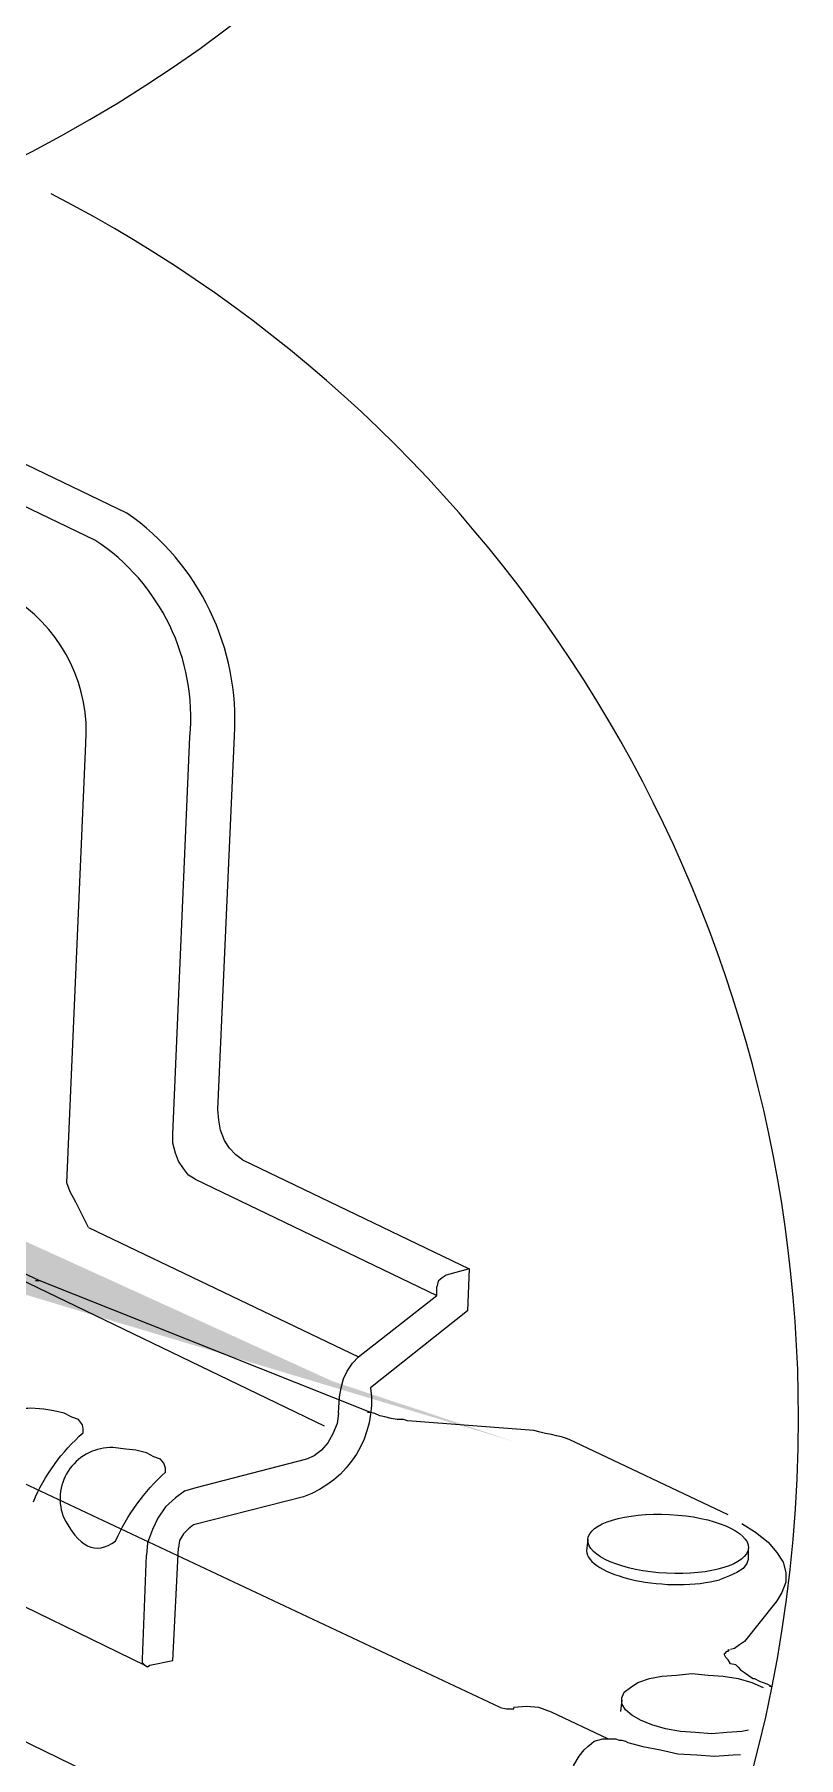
# Model space of a CAD drawing. Header units: metres. Extents: x -8.4 to 7.9, y -3.9 to 2.
# Drawn here: x 5.5631 to 5.6217, y -1.3219 to -1.1898 of the extents above; entities that cross this region are included whole.
import ezdxf

# ---------------------------------------------------------------- set-up
doc = ezdxf.new("R2010")
doc.units = ezdxf.units.M
doc.header["$MEASUREMENT"] = 0
doc.layers.add('PDF13_Geometry_Num_Penna__1', color=255, linetype='Continuous', lineweight=18)
doc.layers.add('PDF13_Geometry_Num_Penna__7', color=7, linetype='Continuous', lineweight=18)

msp = doc.modelspace()

# ---------------------------------------------------------------- hatches: boundary and pattern name
at = {"layer": 'PDF13_Geometry_Num_Penna__1', "linetype": 'Continuous', "lineweight": 18}
msp.add_hatch(color=255, dxfattribs=at).paths.add_polyline_path([(5.599971719439607, -1.297730894732273), (5.58599805341365, -1.293093359188755), (5.500546174174242, -1.254159803724981), (5.475723296062696, -1.260365523252868)])

# ---------------------------------------------------------------- linework, layer by layer
at = {"layer": 'PDF13_Geometry_Num_Penna__7', "color": 7, "linetype": 'Continuous', "lineweight": 18, "flags": 128}
for points in [[(5.421565250519335, -1.054913465303034, 0.1249675760140055), (5.40891850940323, -1.105049185942897, 0.985442802613673), (5.619948269565004, -1.108137751439736)], [(5.41873954084038, -1.336668917956685, 0.8189561920734897), (5.62168423171719, -1.295868351505721, 0.281082859883602), (5.564406408721747, -1.202059757657405)], [(5.579083449197674, -1.276097402015715), (5.578578592245441, -1.275717642361381), (5.57808118156094, -1.27522023167688), (5.577692486385327, -1.274636444286688), (5.577396124929591, -1.273833736625174), (5.577276984645879, -1.273075706570051), (5.577198054207919, -1.27225512786598), (5.578460047663147, -1.243614250437504, 0.2619415482887742), (5.57022596480505, -1.226531023006645), (5.547173809160184, -1.215447998114268)], [(5.575438650068191, -1.277584570607159), (5.574933793115958, -1.277288209151424), (5.574555522715171, -1.276781862945645), (5.574166827539559, -1.276215946598009), (5.573934503986318, -1.275599395629796), (5.573751325800109, -1.274835408560488), (5.573751325800109, -1.274139927154315), (5.575052039847544, -1.243693478726173, 0.2768616389433519), (5.567765122244964, -1.228596915526224), (5.544732326896201, -1.2175124013803)], [(5.567268605112591, -1.281309789428147), (5.566999050220692, -1.280733448305687), (5.56670119951141, -1.280130300619391), (5.566303568814518, -1.279360356535898), (5.565880620807339, -1.278550202606651), (5.56561851218317, -1.277866635228849), (5.567078129584005, -1.244199080305179, 0.2649161051487697), (5.561894037988956, -1.233314126134474), (5.538707849524911, -1.222220676467273)], [(5.596441890683908, -1.28445658217171), (5.596325728907289, -1.287676348339046), (5.588893906934643, -1.29358451500836, -0.3551120268592955), (5.583744068171161, -1.301934759643076), (5.575313403844938, -1.304083752510545)], [(5.563055953605863, -1.302322263415852, -0.1137117111432967), (5.566880952414461, -1.297029158461205), (5.566880952414461, -1.296729818498376), (5.566807978990687, -1.296415586000084), (5.566501192760128, -1.296028380078018), (5.566006909508073, -1.295847584697484), (5.565417165103695, -1.295531862945645), (5.564615946695728, -1.295342727745251), (5.563860895147697, -1.295225076715085), (5.562858627510964, -1.295153592544857, 0.5034483804003925), (5.559026331359988, -1.300356597659947)], [(5.569342092825257, -1.305343958861516, -0.1051966314090096), (5.573175431453714, -1.30005859802531), (5.573175431453714, -1.29975181179475), (5.573048844902268, -1.299372052140416), (5.572788225531647, -1.29905930889567), (5.572291112697855, -1.298868982292438), (5.571714771575396, -1.298571131583157), (5.570912063913881, -1.298371571607938), (5.570145098337481, -1.298292641169978), (5.569144319954293, -1.298173500886265, 0.5258268902290023), (5.565321852876726, -1.303397802327069)], [(5.55756433115348, -1.308112779055, 0.4153493611593261), (5.559710792289919, -1.319384343446352), (5.573246617773233, -1.325977268896305), (5.571488553961697, -1.326356432849221), (5.571111772814454, -1.326555992824439), (5.570912212839235, -1.326852354280175), (5.57079456180907, -1.327241049455788), (5.557267671847036, -1.320648124005835)]]:
    msp.add_lwpolyline(points, format="xyb", dxfattribs=at)
for points in [[(5.598813824807275, -1.318085267577819), (5.496312970968575, -1.26983940968835), (5.497081425798521, -1.270097050551878), (5.497930300319974, -1.270274271723901), (5.498995116605657, -1.270476810206213), (5.499967599171462, -1.270582547208008), (5.501007098146856, -1.270582547208008), (5.501981069966208, -1.270476810206213), (5.502828455234114, -1.270274271723901), (5.503515001119008, -1.270015141606826), (5.504079428213098, -1.269718780151091), (5.504365364894008, -1.269423907948902), (5.504462166374525, -1.269042659041021), (5.50428196669541, -1.268667367147326), (5.503906674801715, -1.268301010774909), (5.503313951890243, -1.267991246037256)], [(5.563503921072623, -1.285353708508067), (5.531718782631614, -1.27047606557944)], [(5.535560014303867, -1.272481941181098), (5.585333846331952, -1.296490197602759)], [(5.579083300272319, -1.276097848791779), (5.596442039609264, -1.284457028947774), (5.5946847204245, -1.284952950378728)], [(5.575438650068191, -1.277585166308578), (5.593981345974531, -1.286522176840579), (5.593981345974531, -1.285837120209231)], [(5.567269796515428, -1.281309193726729), (5.587974888571154, -1.291202305035524), (5.593981048123823, -1.28652158113916)], [(5.594685167200564, -1.284952205751955), (5.594376891716458, -1.285151765727173), (5.594062659218165, -1.285412385097795), (5.593980750273113, -1.285836822358521)], [(5.563220367197387, -1.285353708508067), (5.56339758836941, -1.285353708508067), (5.563503325371205, -1.285353708508067)], [(5.591713063897997, -1.296114161082291), (5.591424148709992, -1.296005445573403), (5.59094014130741, -1.296005445573403), (5.59047996196157, -1.295935450656722), (5.589982551277068, -1.295807374851731), (5.589605770129827, -1.29573291217441), (5.589215585700668, -1.295560158763027), (5.588835826046334, -1.295441018479314), (5.563503623221915, -1.285354304209485)], [(5.5865146754689, -1.294268082386162), (5.58663083724552, -1.29358451500836), (5.586828907967193, -1.292889033602187), (5.587091016591361, -1.292320138747459), (5.58751396459854, -1.291699120018607), (5.587974143944381, -1.291201709334106)], [(5.586431724046365, -1.295531267244226), (5.586515122244964, -1.294268380236872)], [(5.586432319747783, -1.295530671542808), (5.586325093492443, -1.296333379204322), (5.586007882487057, -1.297109280302001), (5.585629612086269, -1.29779433693335), (5.585135179908861, -1.298372167309356), (5.58456777430768, -1.298796604570083), (5.583988454678127, -1.299058713194251), (5.575511623491966, -1.301249405161019)], [(5.58865696669541, -1.295441018479314), (5.588752278922381, -1.295441018479314), (5.588835677120979, -1.295441018479314)], [(5.604114822805718, -1.297545631591099), (5.603913773576953, -1.297472658167325), (5.603523589147794, -1.297343093108788), (5.60314382949346, -1.297273098192106), (5.602755134317846, -1.297165871936765), (5.602293465718459, -1.297095877020084), (5.601891367260929, -1.296976736736371), (5.601396935083521, -1.296857596452658), (5.591712319271222, -1.296114458933)], [(5.616293938308251, -1.303315595531307), (5.604114822805718, -1.297544738038972)], [(5.575511027790546, -1.301249703011728), (5.574636835958805, -1.301520747157175), (5.573933908284901, -1.302018157841675), (5.573175878229778, -1.302700235965931), (5.572590601586039, -1.303584852572498), (5.572173610593044, -1.30445904440424), (5.571787893924524, -1.305461312040973), (5.57171492050075, -1.306426348339046)], [(5.575313254919584, -1.304083454659835), (5.57493349526525, -1.304387262383303), (5.574555224864461, -1.304774468305369), (5.574248438633901, -1.305280814511148), (5.574166529688849, -1.305849709365877)], [(5.6173352243879, -1.303989780611766), (5.618400040673583, -1.304662923214743), (5.619369544732296, -1.305420953269866), (5.620033751813994, -1.306201322128184), (5.620504355934658, -1.30695786292976), (5.620705405163425, -1.307736742534531), (5.620705405163425, -1.308494772589654), (5.620409043707689, -1.309273652194426), (5.619936950333477, -1.310031682249548)], [(5.573751325800109, -1.314479933667317), (5.574166827539559, -1.305849709365877)], [(5.605541974479241, -1.305220052966455), (5.605449640759365, -1.306082330769826)], [(5.617831145818855, -1.305905854224576), (5.617831145818855, -1.306757707253122)], [(5.571606353917216, -1.314857906217396), (5.571408283195544, -1.314659835495724), (5.571408283195544, -1.314399216125102), (5.571715069426106, -1.306425752637628)], [(5.617831145818855, -1.306757409402413), (5.617725408817059, -1.307064195632973), (5.617454364671614, -1.307442466033761), (5.616955464733566, -1.30773733823595), (5.616386569878838, -1.307997957606572), (5.615621093555983, -1.3082972975694)], [(5.558150501349346, -1.308301914255394), (5.571605907141154, -1.314857608366687)], [(5.619936354632059, -1.310031533324193), (5.617547591943619, -1.313021954445383), (5.617158896768006, -1.313285552323097), (5.616780626367218, -1.31357893527174), (5.616470861629565, -1.313659354963246)], [(5.617064031317099, -1.315012490735513), (5.616874896116705, -1.314821866281573), (5.616471308405628, -1.314750382111345), (5.616294087233606, -1.314445085134331), (5.616106441286759, -1.314266374708762), (5.616011129059788, -1.314063836226451), (5.616011129059788, -1.313961077731749), (5.616106441286759, -1.313888104307974), (5.616188350231811, -1.313780878052633)], [(5.616187754530392, -1.313780431276569), (5.616293491532187, -1.313780431276569), (5.616387314505611, -1.31365980173931)], [(5.616293938308251, -1.313659652813955), (5.616293938308251, -1.313780282351214)], [(5.571606056066508, -1.314857310515977), (5.57178774499917, -1.31497645079969), (5.571985815720843, -1.314857310515977), (5.573750581173337, -1.314480529368736)], [(5.617860186263011, -1.319822481839705), (5.617334479761127, -1.3199282188415), (5.616187754530392, -1.320001192265275), (5.615051454074482, -1.320108418520616), (5.613801970349044, -1.320001192265275), (5.612652266611217, -1.3199282188415), (5.611493627352111, -1.319728658866282), (5.610442214348346, -1.319432297410546), (5.60957844729143, -1.319055516263305), (5.608905304688452, -1.31867575660897), (5.608418318778777, -1.318264722630162), (5.608135360604958, -1.317823903580424), (5.608135360604958, -1.317339896177842), (5.608325985058899, -1.316927372945486), (5.608811481715028, -1.316547613291152), (5.609366973287839, -1.316169342890364), (5.610253079147953, -1.315874470688175), (5.611210669178292, -1.315695760262606), (5.612345480380657, -1.315604915796275), (5.613513055161041, -1.315497689540933), (5.61475807112584, -1.315604915796275), (5.6159152211314, -1.315695760262606), (5.617064924869227, -1.315874470688175), (5.61810442384462, -1.316169342890364), (5.618978615676363, -1.316547613291152)], [(5.617064775943873, -1.315012192884804), (5.617240507862348, -1.315199838831651), (5.61754729409291, -1.315423226863613), (5.617927053747244, -1.315695760262606), (5.618212990428155, -1.315874470688175)], [(5.618213586129572, -1.315873874986756), (5.618316344624275, -1.315873874986756), (5.618694615025063, -1.31606301018715), (5.619263509879792, -1.316287887472658), (5.619640291027032, -1.316477022673052)], [(5.619640291027032, -1.316476724822343), (5.619547957307156, -1.316476724822343), (5.619452645080185, -1.316476724822343)], [(5.598814122657984, -1.318084522951046), (5.59930110856766, -1.318190259952841), (5.599776180448964, -1.318190259952841)], [(5.59977543582219, -1.318189962102132), (5.599878194316894, -1.318189962102132), (5.599878194316894, -1.318084225100337)], [(5.607080224467328, -1.320485795369276), (5.602755432168555, -1.318463389053252), (5.601797842138214, -1.318085118652464), (5.600837273600781, -1.318013634482237), (5.599878194316894, -1.318085118652464)], [(5.60813506275425, -1.317519500155538), (5.608041239780825, -1.318392202733734)], [(5.604199710257863, -1.323749047740168), (5.604293533231287, -1.323181642138986), (5.604469265149763, -1.322509988789555), (5.604883277635665, -1.321833867679486), (5.605249634008081, -1.321336456994985), (5.605541527703177, -1.321089240906281), (5.605830442891182, -1.320850960338856), (5.606019578091574, -1.320676717673926), (5.606312961040217, -1.32059183022178), (5.606692720694551, -1.320486093219985), (5.607079926616618, -1.320486093219985)], [(5.60708067124339, -1.320485646443921), (5.607363629417209, -1.320485646443921), (5.607651055351666, -1.320485646443921), (5.607944438300309, -1.320591383445716), (5.60813506275425, -1.320591383445716), (5.608418020928067, -1.320676270897862), (5.608596731353636, -1.320779029392564)], [(5.608595986726863, -1.320779476168628), (5.609753136732422, -1.321089240906281), (5.611112825220294, -1.321336456994985), (5.612438260876599, -1.321646221732638), (5.613881347563068, -1.321713238142227), (5.615242525304486, -1.321833867679486), (5.616682633483864, -1.321713238142227), (5.617245571324408, -1.321684942324845)]]:
    msp.add_lwpolyline(points, dxfattribs=at)
at = {"layer": 'PDF13_Geometry_Num_Penna__7', "color": 7, "linetype": 'Continuous', "lineweight": 18}
for centre, major_axis, ratio, start_param, end_param in [((5.572257548974353, -1.254346714019999), (0.004434439072101322, 0.05152078492607375), 0.1793181375053056, 2.845733793876358, 3.300576799215527), ((5.611532155178461, -1.306412728642732), (-0.006080176651240292, 0.000396804551657012), 0.3659321541713727, 0.02937111137383752, 2.331875372439161)]:
    msp.add_ellipse(centre, major_axis=major_axis, ratio=ratio, start_param=start_param, end_param=end_param, dxfattribs=at)
msp.add_ellipse((5.611687927355641, -1.305549137521396), major_axis=(-0.006154100517154977, 0.0003179755773886667), ratio=0.3665893261167852, dxfattribs=at)

doc.saveas('drawing.dxf')
